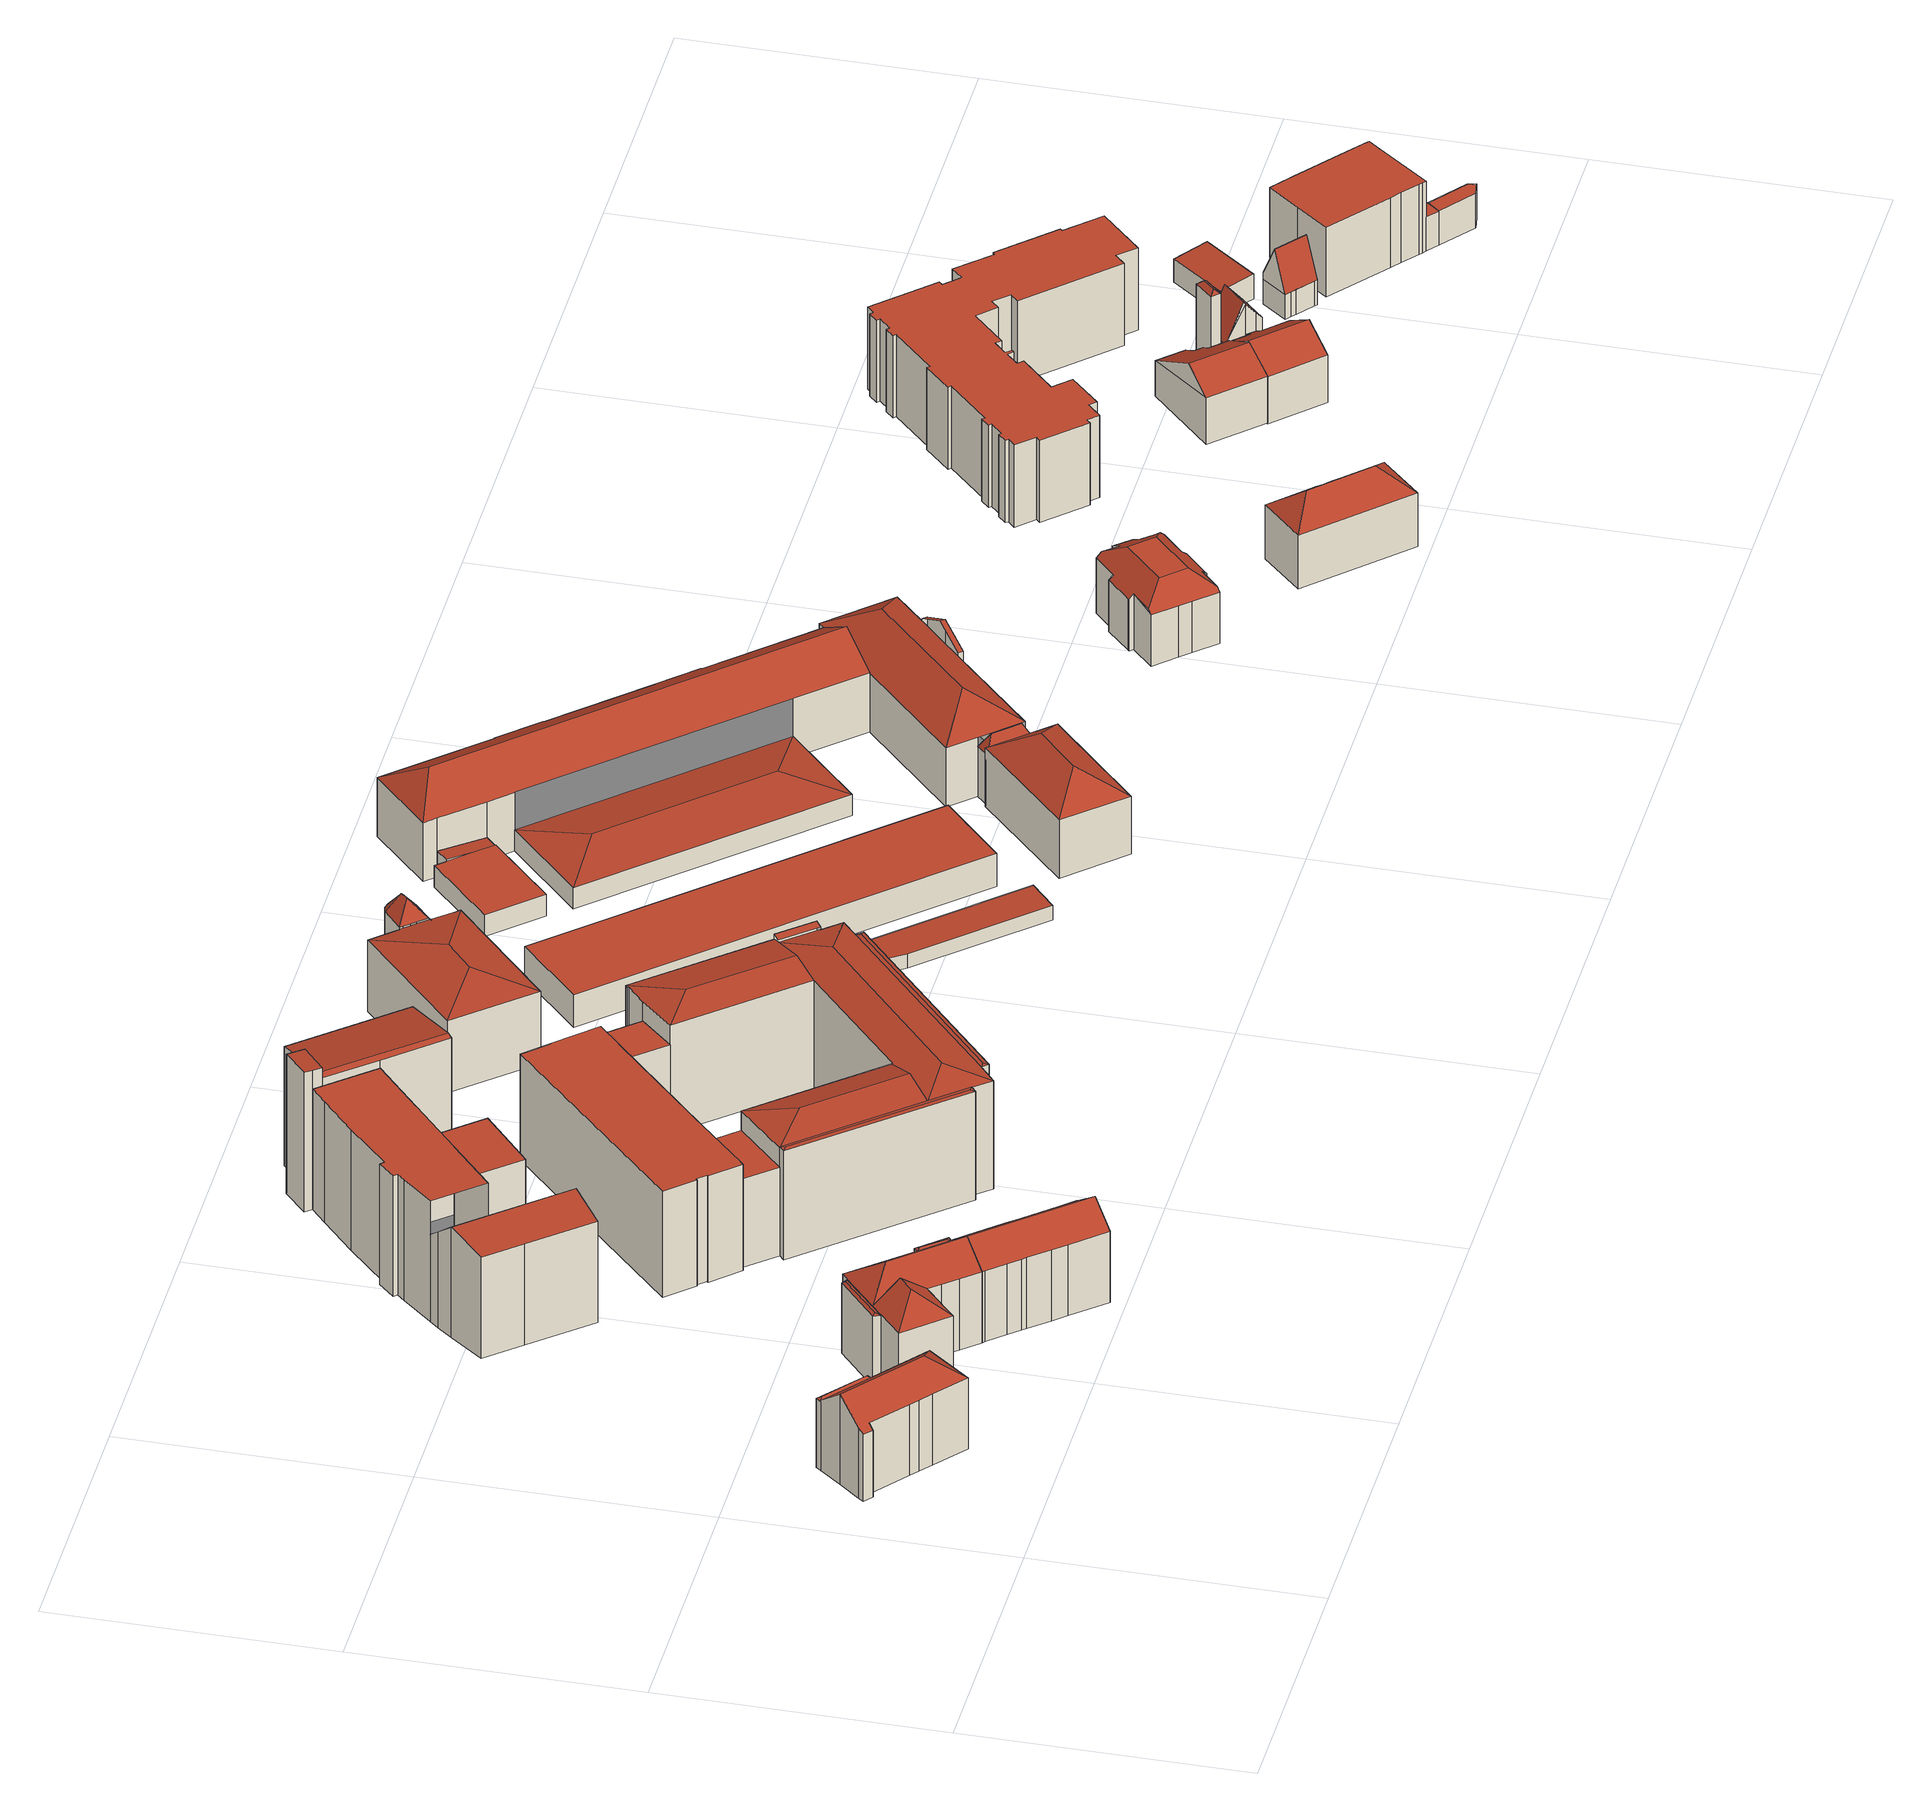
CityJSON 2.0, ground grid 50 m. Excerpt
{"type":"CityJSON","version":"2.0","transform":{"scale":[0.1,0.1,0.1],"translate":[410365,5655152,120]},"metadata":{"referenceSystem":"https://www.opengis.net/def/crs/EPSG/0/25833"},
"CityObjects":{
"building1":{"type":"Building","attributes":{"Gemeindeschluessel":14612000,"Geometrietyp2DReferenz":"3000","function":"31001_9998","roofType":"9999"},"children":["building1-1","building1-2"]},
"building1-1":{"type":"BuildingPart","attributes":{"Dachtyp_tdc":"tdcFreeFormRoof","Dachneigung":34.1,"QualitaetDacherkennung":19,"Geometrietyp2DReferenz":"3000","measuredHeight":13.85,"roofType":"5000"},"parents":["building1"],"geometry":[{"type":"MultiSurface","lod":"2","boundaries":[[[0,1,2,3]],[[4,5,6,7]],[[5,0,3,6]],[[8,5,4]],[[9,8,4,1]],[[9,1,0]],[[8,9,0,5]],[[3,2,7,6]]],"semantics":{"surfaces":[{"type":"WallSurface"},{"type":"RoofSurface"},{"type":"GroundSurface"}],"values":[0,0,0,1,1,1,1,2]}}]},
"building1-2":{"type":"BuildingPart","attributes":{"Dachtyp_tdc":"tdcHipAndGableRoof","Dachneigung":37.42,"QualitaetDacherkennung":75,"Geometrietyp2DReferenz":"3000","measuredHeight":17.59,"roofType":"5000"},"parents":["building1"],"geometry":[{"type":"MultiSurface","lod":"2","boundaries":[[[10,11,12,13]],[[11,14,15,12]],[[14,16,17,15]],[[16,18,19,17]],[[18,20,21,19]],[[20,22,7,21]],[[22,4,7]],[[23,24,25,2,1]],[[24,26,27,25]],[[26,28,29,27]],[[28,30,31,29]],[[30,32,33,31]],[[32,10,13,33]],[[26,24,23,22,20,34]],[[20,18,16,14,11,10,32,30,28,34]],[[13,12,15,17,19,21,7,2,25,27,29,31,33]],[[28,26,34]]],"semantics":{"surfaces":[{"type":"WallSurface"},{"type":"RoofSurface"},{"type":"GroundSurface"}],"values":[0,0,0,0,0,0,0,0,0,0,0,0,0,1,1,2,1]}}]},
"building2":{"type":"Building","attributes":{"Gemeindeschluessel":14612000,"Geometrietyp2DReferenz":"3000","function":"31001_9998","roofType":"9999"},"children":["building2-1","building2-2","building2-3","building2-4"]},
"building2-1":{"type":"BuildingPart","attributes":{"Dachtyp_tdc":"tdcFreeFormRoof","Dachneigung":27.23,"QualitaetDacherkennung":20,"Geometrietyp2DReferenz":"3000","measuredHeight":13.89,"roofType":"5000"},"parents":["building2"],"geometry":[{"type":"MultiSurface","lod":"2","boundaries":[[[35,36,37,38]],[[36,39,40,37]],[[39,41,42,40]],[[43,41,39]],[[44,43,39,36]],[[44,36,35]],[[43,44,35,45,41]],[[38,37,40,42,46]]],"semantics":{"surfaces":[{"type":"WallSurface"},{"type":"RoofSurface"},{"type":"GroundSurface"}],"values":[0,0,0,1,1,1,1,2]}}]},
"building2-2":{"type":"BuildingPart","attributes":{"Dachtyp_tdc":"tdcHipAndGableRoof","Dachneigung":37.26,"QualitaetDacherkennung":74,"Geometrietyp2DReferenz":"3000","measuredHeight":17.62,"roofType":"5000"},"parents":["building2"],"geometry":[{"type":"MultiSurface","lod":"2","boundaries":[[[47,48,49,50,51]],[[48,52,53,49]],[[52,54,55,53]],[[54,56,57,55]],[[56,58,59,57]],[[58,60,61,59]],[[62,63,64,42,41]],[[63,65,66,64]],[[65,67,66]],[[63,62,68,69]],[[68,60,58,56,54,52,69]],[[52,48,47,65,63,69]],[[50,49,53,55,57,59,61,46,42,64,66,70]]],"semantics":{"surfaces":[{"type":"WallSurface"},{"type":"RoofSurface"},{"type":"GroundSurface"}],"values":[0,0,0,0,0,0,0,0,0,1,1,1,2]}}]},
"building2-3":{"type":"BuildingPart","attributes":{"Dachtyp_tdc":"tdcHipAndGableRoof","Dachneigung":37.29,"QualitaetDacherkennung":68,"Geometrietyp2DReferenz":"3000","measuredHeight":17.59,"roofType":"5000"},"parents":["building2"],"geometry":[{"type":"MultiSurface","lod":"2","boundaries":[[[71,72,73,74]],[[72,75,38,73]],[[75,35,38]],[[76,77,78,61,60]],[[77,79,80,78]],[[79,71,74,80]],[[72,71,81]],[[79,77,76,82,81,71]],[[75,72,81,82,68]],[[68,82,76]],[[74,73,38,46,61,78,80]]],"semantics":{"surfaces":[{"type":"WallSurface"},{"type":"RoofSurface"},{"type":"GroundSurface"}],"values":[0,0,0,0,0,0,1,1,1,0,2]}}]},
"building2-4":{"type":"BuildingPart","attributes":{"Dachtyp_tdc":"tdcFreeFormRoof","Dachneigung":32.13,"QualitaetDacherkennung":23,"Geometrietyp2DReferenz":"3000","measuredHeight":13.91,"roofType":"5000"},"parents":["building2"],"geometry":[{"type":"MultiSurface","lod":"2","boundaries":[[[67,83,84,66]],[[83,85,86,84]],[[85,87,88,86]],[[87,51,50,88]],[[51,87,89]],[[87,85,90,89]],[[85,83,90]],[[83,67,91]],[[83,91,51,89,90]],[[84,86,88,50,70,66]]],"semantics":{"surfaces":[{"type":"WallSurface"},{"type":"RoofSurface"},{"type":"GroundSurface"}],"values":[0,0,0,0,1,1,1,1,1,2]}}]},
"building3":{"type":"Building","attributes":{"Dachtyp_tdc":"tdcGableRoof","Gemeindeschluessel":14612000,"Dachneigung":37.15,"QualitaetDacherkennung":80,"Geometrietyp2DReferenz":"3000","measuredHeight":17.61,"function":"31001_9998","roofType":"3100"},"geometry":[{"type":"Solid","lod":"2","boundaries":[[[[92,93,94,88]],[[93,95,96,94]],[[95,97,98,96]],[[97,99,100,98]],[[99,101,102,100]],[[101,103,104,102]],[[103,105,106,104]],[[105,107,108,106]],[[107,109,110,108]],[[109,111,112,110]],[[111,113,114,112]],[[113,115,116,114]],[[115,117,118,116]],[[117,119,120,118]],[[119,121,122,120]],[[121,54,55,122]],[[54,52,53,55]],[[52,48,49,53]],[[48,47,50,49]],[[47,92,88,50]],[[52,54,121,119,117,115,113,111,109,107]],[[107,105,103,101,99,97,95,93,92,47,48,52]],[[88,94,96,98,100,102,104,106,108,110,112,114,116,118,120,122,55,53,49,50]]]],"semantics":{"surfaces":[{"type":"WallSurface"},{"type":"RoofSurface"},{"type":"GroundSurface"}],"values":[[0,0,0,0,0,0,0,0,0,0,0,0,0,0,0,0,0,0,0,0,1,1,2]]}}]},
"building4":{"type":"Building","attributes":{"Gemeindeschluessel":14612000,"Geometrietyp2DReferenz":"3000","function":"31001_9998","roofType":"9999"},"children":["building4-1","building4-2","building4-3"]},
"building4-1":{"type":"BuildingPart","attributes":{"Dachtyp_tdc":"tdcPolyFlatRoof","Dachneigung":0,"QualitaetDacherkennung":59,"Geometrietyp2DReferenz":"3000","measuredHeight":23.55,"roofType":"1000"},"parents":["building4"],"geometry":[{"type":"MultiSurface","lod":"2","boundaries":[[[123,124,125]],[[123,126,127,128,124]],[[129,130,131,132,133]],[[130,134,135,131]],[[134,136,137,135]],[[136,138,139,137]],[[138,140,141,139]],[[140,142,143,141]],[[142,144,145,143]],[[144,146,147,145]],[[146,148,149,147]],[[148,150,151,149]],[[150,152,151]],[[148,146,144,142,140,138,136,134,130,129,126,123,150]],[[124,128,132,131,135,137,139,141,143,145,147,149,151]]],"semantics":{"surfaces":[{"type":"WallSurface"},{"type":"RoofSurface"},{"type":"GroundSurface"}],"values":[0,0,0,0,0,0,0,0,0,0,0,0,0,1,2]}}]},
"building4-2":{"type":"BuildingPart","attributes":{"Dachtyp_tdc":"tdcPolyFlatRoof","Dachneigung":0,"QualitaetDacherkennung":77,"Geometrietyp2DReferenz":"3000","measuredHeight":16.79,"roofType":"1000"},"parents":["building4"],"geometry":[{"type":"MultiSurface","lod":"2","boundaries":[[[152,153,154,151]],[[153,155,156,154]],[[155,125,124,156]],[[125,155,153,152]],[[151,154,156,124]]],"semantics":{"surfaces":[{"type":"WallSurface"},{"type":"RoofSurface"},{"type":"GroundSurface"}],"values":[0,0,0,1,2]}}]},
"building4-3":{"type":"BuildingPart","attributes":{"Dachtyp_tdc":"tdcGableRoof","Dachneigung":13.37,"QualitaetDacherkennung":6,"Geometrietyp2DReferenz":"3000","measuredHeight":21.54,"roofType":"3100"},"parents":["building4"],"geometry":[{"type":"MultiSurface","lod":"2","boundaries":[[[127,157,158,128]],[[157,159,160,158]],[[159,161,162,160]],[[161,163,164,162]],[[163,165,166,164]],[[165,167,168,166]],[[167,169,170,168]],[[169,133,132,170]],[[167,165,163,161,159]],[[159,157,127,133,169,167]],[[128,158,160,162,164,166,168,170,132]]],"semantics":{"surfaces":[{"type":"WallSurface"},{"type":"RoofSurface"},{"type":"GroundSurface"}],"values":[0,0,0,0,0,0,0,0,1,1,2]}}]},
"building5":{"type":"Building","attributes":{"name":"Ergänzungsschule International Administration Manager ESA Dresden","Gemeindeschluessel":14612000,"Geometrietyp2DReferenz":"3000","function":"31001_3021","roofType":"9999"},"children":["building5-1","building5-2","building5-3","building5-4"]},
"building5-1":{"type":"BuildingPart","attributes":{"Dachtyp_tdc":"tdcPolyFlatRoof","Dachneigung":0,"QualitaetDacherkennung":54,"Geometrietyp2DReferenz":"3000","measuredHeight":17.31,"roofType":"1000"},"parents":["building5"],"geometry":[{"type":"MultiSurface","lod":"2","boundaries":[[[171,172,173,174]],[[175,176,177,178]],[[172,171,178,177]],[[174,173,176,175]],[[173,172,177,176]]],"semantics":{"surfaces":[{"type":"RoofSurface"},{"type":"GroundSurface"},{"type":"WallSurface"}],"values":[0,1,2,2,2]}}]},
"building5-2":{"type":"BuildingPart","attributes":{"Dachtyp_tdc":"tdcPolyFlatRoof","Dachneigung":0,"QualitaetDacherkennung":56,"Geometrietyp2DReferenz":"3000","measuredHeight":17.38,"roofType":"1000"},"parents":["building5"],"geometry":[{"type":"MultiSurface","lod":"2","boundaries":[[[179,180,181,182,183]],[[180,184,185,181]],[[184,186,187,185]],[[186,184,180,179,188]],[[182,181,185,187,189]]],"semantics":{"surfaces":[{"type":"WallSurface"},{"type":"RoofSurface"},{"type":"GroundSurface"}],"values":[0,0,0,1,2]}}]},
"building5-3":{"type":"BuildingPart","attributes":{"Dachtyp_tdc":"tdcPolyFlatRoof","Dachneigung":0,"QualitaetDacherkennung":62,"Geometrietyp2DReferenz":"3000","measuredHeight":20.72,"roofType":"1000"},"parents":["building5"],"geometry":[{"type":"MultiSurface","lod":"2","boundaries":[[[190,191,174,175,187,186]],[[192,193,194,178,171]],[[193,195,196,194]],[[195,197,198,196]],[[197,199,200,198]],[[199,201,202,200]],[[201,203,204,202]],[[203,205,206,204]],[[205,207,208,209,206]],[[205,203,201,199,197,195,193,192,191,190,210,207]],[[209,189,187,175,178,194,196,198,200,202,204,206]]],"semantics":{"surfaces":[{"type":"WallSurface"},{"type":"RoofSurface"},{"type":"GroundSurface"}],"values":[0,0,0,0,0,0,0,0,0,1,2]}}]},
"building5-4":{"type":"BuildingPart","attributes":{"Dachtyp_tdc":"tdcPolyFlatRoof","Dachneigung":0,"QualitaetDacherkennung":48,"Geometrietyp2DReferenz":"3000","measuredHeight":17.31,"roofType":"1000"},"parents":["building5"],"geometry":[{"type":"MultiSurface","lod":"2","boundaries":[[[208,211,212,209]],[[211,183,182,212]],[[213,183,211,208]],[[209,212,182,189]]],"semantics":{"surfaces":[{"type":"WallSurface"},{"type":"RoofSurface"},{"type":"GroundSurface"}],"values":[0,0,1,2]}}]},
"building6":{"type":"Building","attributes":{"Gemeindeschluessel":14612000,"Geometrietyp2DReferenz":"3000","function":"31001_9998","roofType":"9999"},"children":["building6-1","building6-2"]},
"building6-1":{"type":"BuildingPart","attributes":{"Dachtyp_tdc":"tdcPolyFlatRoof","Dachneigung":2.63,"QualitaetDacherkennung":64,"Geometrietyp2DReferenz":"3000","measuredHeight":27.19,"roofType":"2100"},"parents":["building6"],"geometry":[{"type":"MultiSurface","lod":"2","boundaries":[[[214,215,216,217]],[[215,218,219,220,216]],[[221,222,147,223,224]],[[222,225,226,147]],[[225,214,217,226]],[[225,222,221,218,215,214]],[[217,216,220,227,223,147,226]]],"semantics":{"surfaces":[{"type":"WallSurface"},{"type":"RoofSurface"},{"type":"GroundSurface"}],"values":[0,0,0,0,0,1,2]}}]},
"building6-2":{"type":"BuildingPart","attributes":{"Dachtyp_tdc":"tdcGableRoof","Dachneigung":10.74,"QualitaetDacherkennung":16,"Geometrietyp2DReferenz":"3000","measuredHeight":25.43,"roofType":"3100"},"parents":["building6"],"geometry":[{"type":"MultiSurface","lod":"2","boundaries":[[[219,228,229,220]],[[228,230,231,229]],[[230,232,233,231]],[[232,234,235,233]],[[234,236,149,235]],[[236,224,223,149]],[[232,230,228,219,237]],[[237,224,236,234,232]],[[223,227,220,229,231,233,235,149]]],"semantics":{"surfaces":[{"type":"WallSurface"},{"type":"RoofSurface"},{"type":"GroundSurface"}],"values":[0,0,0,0,0,0,1,1,2]}}]},
"building7":{"type":"Building","attributes":{"name":"Bundespolizeiinspektion Dresden","Gemeindeschluessel":14612000,"Geometrietyp2DReferenz":"3000","function":"31001_3071","roofType":"9999"},"children":["building7-1","building7-2","building7-3","building7-4","building7-5","building7-6"]},
"building7-1":{"type":"BuildingPart","attributes":{"Dachtyp_tdc":"tdcHipRoof","Dachneigung":13.78,"QualitaetDacherkennung":67,"Geometrietyp2DReferenz":"3000","measuredHeight":22.61,"roofType":"3200"},"parents":["building7"],"geometry":[{"type":"MultiSurface","lod":"2","boundaries":[[[238,239,240,241]],[[239,242,243,240]],[[244,245,246,247,248]],[[249,250,251,252]],[[250,253,254,251]],[[250,249,255,256]],[[257,242,239,258]],[[255,259,260,245,244,261,262,257,258,256]],[[239,238,253,250,256,258]],[[241,240,243,263,247,246,264,265,252,251,254]]],"semantics":{"surfaces":[{"type":"WallSurface"},{"type":"RoofSurface"},{"type":"GroundSurface"}],"values":[0,0,0,0,0,1,1,1,1,2]}}]},
"building7-2":{"type":"BuildingPart","attributes":{"Dachtyp_tdc":"tdcPolyFlatRoof","Dachneigung":17.01,"QualitaetDacherkennung":36,"Geometrietyp2DReferenz":"3000","measuredHeight":21.99,"roofType":"2100"},"parents":["building7"],"geometry":[{"type":"MultiSurface","lod":"2","boundaries":[[[266,267,249,252,268]],[[269,266,268,270,271]],[[269,272,267,266]],[[268,252,265,270]]],"semantics":{"surfaces":[{"type":"WallSurface"},{"type":"RoofSurface"},{"type":"GroundSurface"}],"values":[0,0,1,2]}}]},
"building7-3":{"type":"BuildingPart","attributes":{"Dachtyp_tdc":"tdcFreeFormRoof","Dachneigung":13.04,"QualitaetDacherkennung":32,"Geometrietyp2DReferenz":"3000","measuredHeight":21.34,"roofType":"5000"},"parents":["building7"],"geometry":[{"type":"MultiSurface","lod":"2","boundaries":[[[273,274,275,243]],[[274,276,277,275]],[[276,278,279,280,277]],[[273,243,242]],[[281,278,276]],[[282,281,276,274]],[[282,274,273]],[[281,282,273,283,278]],[[275,277,280,263,243]]],"semantics":{"surfaces":[{"type":"WallSurface"},{"type":"RoofSurface"},{"type":"GroundSurface"}],"values":[0,0,0,0,1,1,1,1,2]}}]},
"building7-4":{"type":"BuildingPart","attributes":{"Dachtyp_tdc":"tdcHipAndGableRoof","Dachneigung":15.61,"QualitaetDacherkennung":81,"Geometrietyp2DReferenz":"3000","measuredHeight":22.74,"roofType":"5000"},"parents":["building7"],"geometry":[{"type":"MultiSurface","lod":"2","boundaries":[[[279,284,285,280]],[[284,248,247,285]],[[284,279,286]],[[279,287,262,288,286]],[[248,284,286,288,261]],[[263,280,285,247]]],"semantics":{"surfaces":[{"type":"WallSurface"},{"type":"RoofSurface"},{"type":"GroundSurface"}],"values":[0,0,1,1,1,2]}}]},
"building7-5":{"type":"BuildingPart","attributes":{"Dachtyp_tdc":"tdcFreeFormRoof","Dachneigung":12.9,"QualitaetDacherkennung":22,"Geometrietyp2DReferenz":"3000","measuredHeight":21.32,"roofType":"5000"},"parents":["building7"],"geometry":[{"type":"MultiSurface","lod":"2","boundaries":[[[289,290,291,292]],[[290,293,238,241,291]],[[294,289,292,254,253]],[[295,296,294,293]],[[295,293,290]],[[296,295,290,289]],[[296,289,294]],[[292,291,241,254]]],"semantics":{"surfaces":[{"type":"WallSurface"},{"type":"RoofSurface"},{"type":"GroundSurface"}],"values":[0,0,0,1,1,1,1,2]}}]},
"building7-6":{"type":"BuildingPart","attributes":{"Dachtyp_tdc":"tdcHipAndGableRoof","Dachneigung":11.7,"QualitaetDacherkennung":66,"Geometrietyp2DReferenz":"3000","measuredHeight":22.52,"roofType":"5000"},"parents":["building7"],"geometry":[{"type":"MultiSurface","lod":"2","boundaries":[[[245,297,298,246]],[[297,299,300,298]],[[299,301,302,300]],[[301,303,304,302]],[[303,305,306,304]],[[305,271,270,306]],[[305,303,301,299,297,307]],[[297,245,260,308,307]],[[308,309,271,305,307]],[[246,298,300,302,304,306,270,265,264]]],"semantics":{"surfaces":[{"type":"WallSurface"},{"type":"RoofSurface"},{"type":"GroundSurface"}],"values":[0,0,0,0,0,0,1,1,1,2]}}]},
"building8":{"type":"Building","attributes":{"Gemeindeschluessel":14612000,"Geometrietyp2DReferenz":"3000","function":"31001_9998","roofType":"9999"},"children":["building8-1","building8-2"]},
"building8-1":{"type":"BuildingPart","attributes":{"Dachtyp_tdc":"tdcFreeFormRoof","Dachneigung":49.9,"QualitaetDacherkennung":16,"Geometrietyp2DReferenz":"3000","measuredHeight":17.62,"roofType":"5000"},"parents":["building8"],"geometry":[{"type":"MultiSurface","lod":"2","boundaries":[[[310,311,312,313,314]],[[311,315,316,312]],[[315,317,318,316]],[[317,319,320,318]],[[319,321,322,320]],[[321,323,324,322]],[[323,325,326,324]],[[325,327,328,326]],[[323,321,329,330]],[[321,319,329]],[[319,317,331,332,330,329]],[[317,315,331]],[[315,311,332,331]],[[311,310,333,334,330,332]],[[310,327,333]],[[327,335,336,327,325,334,333]],[[325,323,330,334]],[[337,328,313,312,316,318,320,322,324,326,328]]],"semantics":{"surfaces":[{"type":"WallSurface"},{"type":"RoofSurface"},{"type":"GroundSurface"}],"values":[0,0,0,0,0,0,0,0,1,1,1,1,1,1,1,1,1,2]}}]},
"building8-2":{"type":"BuildingPart","attributes":{"Dachtyp_tdc":"tdcHipRoof","Dachneigung":10.57,"QualitaetDacherkennung":30,"Geometrietyp2DReferenz":"3000","measuredHeight":15.81,"roofType":"3200"},"parents":["building8"],"geometry":[{"type":"MultiSurface","lod":"2","boundaries":[[[338,339,340,341]],[[339,314,313,340]],[[342,337,336]],[[342,343,344,337]],[[343,345,346,344]],[[345,338,341,346]],[[338,345,347]],[[343,342,335,348,314,339,349]],[[345,343,349,347]],[[339,338,347,349]],[[341,340,313,328,337,344,346]]],"semantics":{"surfaces":[{"type":"WallSurface"},{"type":"RoofSurface"},{"type":"GroundSurface"}],"values":[0,0,0,0,0,0,1,1,1,1,2]}}]},
"building9":{"type":"Building","attributes":{"Dachtyp_tdc":"tdcPolyFlatRoof","Gemeindeschluessel":14612000,"Dachneigung":3.14,"QualitaetDacherkennung":83,"Geometrietyp2DReferenz":"3000","measuredHeight":3.08,"function":"31001_9998","roofType":"2100"},"geometry":[{"type":"Solid","lod":"2","boundaries":[[[[350,351,352,353]],[[351,354,355,352]],[[354,356,357,355]],[[356,358,359,357]],[[358,350,353,359]],[[358,356,354,351,350]],[[353,352,355,357,359]]]],"semantics":{"surfaces":[{"type":"WallSurface"},{"type":"RoofSurface"},{"type":"GroundSurface"}],"values":[[0,0,0,0,0,1,2]]}}]},
"building10":{"type":"Building","attributes":{"Dachtyp_tdc":"tdcPolyFlatRoof","Gemeindeschluessel":14612000,"Dachneigung":0,"QualitaetDacherkennung":38,"Geometrietyp2DReferenz":"3000","measuredHeight":6.42,"function":"31001_9998","roofType":"1000"},"geometry":[{"type":"Solid","lod":"2","boundaries":[[[[360,361,362,363]],[[361,364,365,362]],[[364,366,367,365]],[[366,368,369,367]],[[368,370,371,369]],[[370,360,363,371]],[[370,368,366,364,361,360]],[[363,362,365,367,369,371]]]],"semantics":{"surfaces":[{"type":"WallSurface"},{"type":"RoofSurface"},{"type":"GroundSurface"}],"values":[[0,0,0,0,0,0,1,2]]}}]},
"building11":{"type":"Building","attributes":{"name":"Leibniz-Institut für Polymerforschung","Gemeindeschluessel":14612000,"Geometrietyp2DReferenz":"3000","function":"31001_9998","roofType":"9999"},"children":["building11-1","building11-2"]},
"building11-1":{"type":"BuildingPart","attributes":{"Dachtyp_tdc":"tdcPolyFlatRoof","Dachneigung":0,"QualitaetDacherkennung":62,"Geometrietyp2DReferenz":"3000","measuredHeight":4.21,"roofType":"1000"},"parents":["building11"],"geometry":[{"type":"MultiSurface","lod":"2","boundaries":[[[372,373,374,375,376]],[[373,377,378,374]],[[377,379,380,378]],[[379,381,382,380]],[[381,379,377,373,372,383]],[[375,374,378,380,382]]],"semantics":{"surfaces":[{"type":"WallSurface"},{"type":"RoofSurface"},{"type":"GroundSurface"}],"values":[0,0,0,0,1,2]}}]},
"building11-2":{"type":"BuildingPart","attributes":{"Dachtyp_tdc":"tdcPolyFlatRoof","Dachneigung":3.54,"QualitaetDacherkennung":52,"Geometrietyp2DReferenz":"3000","measuredHeight":4.56,"roofType":"2100"},"parents":["building11"],"geometry":[{"type":"MultiSurface","lod":"2","boundaries":[[[384,385,386,382,381]],[[385,387,388,386]],[[387,376,375,388]],[[387,385,384,383,376]],[[375,382,386,388]]],"semantics":{"surfaces":[{"type":"WallSurface"},{"type":"RoofSurface"},{"type":"GroundSurface"}],"values":[0,0,0,1,2]}}]},
"building12":{"type":"Building","attributes":{"Dachtyp_tdc":"tdcGableRoof","Gemeindeschluessel":14612000,"Dachneigung":45.87,"QualitaetDacherkennung":26,"Geometrietyp2DReferenz":"3000","measuredHeight":4.04,"function":"31001_9998","roofType":"3100"},"geometry":[{"type":"Solid","lod":"2","boundaries":[[[[389,390,391,392]],[[390,393,394,391]],[[393,395,396,394]],[[395,389,392,396]],[[393,390,397]],[[389,395,398]],[[390,389,398,397]],[[395,393,397,398]],[[392,391,394,396]]]],"semantics":{"surfaces":[{"type":"WallSurface"},{"type":"RoofSurface"},{"type":"GroundSurface"}],"values":[[0,0,0,0,0,0,1,1,2]]}}]},
"building13":{"type":"Building","attributes":{"name":"Leibniz-Institut für Polymerforschung","Gemeindeschluessel":14612000,"Geometrietyp2DReferenz":"3000","function":"31001_9998","roofType":"9999"},"children":["building13-1","building13-2"]},
"building13-1":{"type":"BuildingPart","attributes":{"Dachtyp_tdc":"tdcHipRoof","Dachneigung":10.07,"QualitaetDacherkennung":34,"Geometrietyp2DReferenz":"3000","measuredHeight":5.76,"roofType":"3200"},"parents":["building13"],"geometry":[{"type":"MultiSurface","lod":"2","boundaries":[[[399,400,401,402]],[[400,403,404,401]],[[405,399,402,406]],[[403,400,407]],[[399,405,408]],[[400,399,408,407]],[[405,403,407,408]],[[402,401,404,406]]],"semantics":{"surfaces":[{"type":"WallSurface"},{"type":"RoofSurface"},{"type":"GroundSurface"}],"values":[0,0,0,1,1,1,1,2]}}]},
"building13-2":{"type":"BuildingPart","attributes":{"Dachtyp_tdc":"tdcHipAndGableRoof","Dachneigung":32.12,"QualitaetDacherkennung":85,"Geometrietyp2DReferenz":"3000","measuredHeight":16.09,"roofType":"5000"},"parents":["building13"],"geometry":[{"type":"MultiSurface","lod":"2","boundaries":[[[409,410,411,412,413,414,415,416,417]],[[416,418,419,420,421,422,423,424,425,426,427,417]],[[428,429,430,431,432,433,434,435,436,406,404,437,438,439,440,441,442]],[[427,409,417]],[[424,423,429,428]],[[423,422,430,429]],[[422,421,431,430]],[[421,420,432,431]],[[420,419,433,432]],[[419,418,434,433]],[[418,416,435,434]],[[416,415,436,435]],[[415,414,406,436]],[[414,405,406]],[[413,412,404,403]],[[412,411,437,404]],[[411,410,438,437]],[[410,409,439,438]],[[409,427,440,439]],[[427,426,441,440]],[[426,425,442,441]],[[425,424,428,442]]],"semantics":{"surfaces":[{"type":"RoofSurface"},{"type":"GroundSurface"},{"type":"WallSurface"}],"values":[0,0,1,0,2,2,2,2,2,2,2,2,2,2,2,2,2,2,2,2,2,2]}}]},
"building14":{"type":"Building","attributes":{"name":"Technische Universität Dresden","Gemeindeschluessel":14612000,"Geometrietyp2DReferenz":"3000","function":"31001_3023","roofType":"9999"},"children":["building14-1","building14-2","building14-3","building14-4"]},
"building14-1":{"type":"BuildingPart","attributes":{"Dachtyp_tdc":"tdcFreeFormRoof","Dachneigung":61.28,"QualitaetDacherkennung":11,"Geometrietyp2DReferenz":"3000","measuredHeight":12.53,"roofType":"5000"},"parents":["building14"],"geometry":[{"type":"MultiSurface","lod":"2","boundaries":[[[443,444,445,446]],[[444,447,448,445]],[[449,450,451,452]],[[449,453,454,452]],[[455,443,446,456]],[[453,449,450,449,457]],[[449,447,458,457]],[[447,444,443,455,458]],[[455,453,457,458]],[[446,445,448,452,451,452,454,456]]],"semantics":{"surfaces":[{"type":"WallSurface"},{"type":"RoofSurface"},{"type":"GroundSurface"}],"values":[0,0,0,0,0,1,1,1,1,2]}}]},
"building14-2":{"type":"BuildingPart","attributes":{"Dachtyp_tdc":"tdcHipRoof","Dachneigung":31.88,"QualitaetDacherkennung":72,"Geometrietyp2DReferenz":"3000","measuredHeight":16.05,"roofType":"3200"},"parents":["building14"],"geometry":[{"type":"MultiSurface","lod":"2","boundaries":[[[459,418,415,460,461,462]],[[463,464,465,466,467,456,454,468,436,434]],[[459,469,464,463]],[[469,470,465,464]],[[471,472,456,467]],[[472,455,456]],[[473,460,468,454,453]],[[460,415,436,468]],[[415,418,434,436]],[[418,459,463,434]],[[460,473,472,461]],[[469,459,462]],[[472,471,474,470,469,462,461]]],"semantics":{"surfaces":[{"type":"RoofSurface"},{"type":"GroundSurface"},{"type":"WallSurface"}],"values":[0,1,2,2,2,2,2,2,2,2,0,0,0]}}]},
"building14-3":{"type":"BuildingPart","attributes":{"Dachtyp_tdc":"tdcGableRoof","Dachneigung":27.28,"QualitaetDacherkennung":19,"Geometrietyp2DReferenz":"3000","measuredHeight":14.91,"roofType":"3100"},"parents":["building14"],"geometry":[{"type":"MultiSurface","lod":"2","boundaries":[[[475,476,477,465,470]],[[476,478,479,477]],[[478,480,481,479]],[[480,482,471,467,481]],[[478,476,475,483]],[[483,482,480,478]],[[466,465,477,479,481,467]]],"semantics":{"surfaces":[{"type":"WallSurface"},{"type":"RoofSurface"},{"type":"GroundSurface"}],"values":[0,0,0,0,1,1,2]}}]},
"building14-4":{"type":"BuildingPart","attributes":{"Dachtyp_tdc":"tdcHipRoof","Dachneigung":33.77,"QualitaetDacherkennung":56,"Geometrietyp2DReferenz":"3000","measuredHeight":15.8,"roofType":"3200"},"parents":["building14"],"geometry":[{"type":"MultiSurface","lod":"2","boundaries":[[[484,485,450,451,486]],[[487,488,489,445]],[[488,490,491,489]],[[490,484,486,491]],[[484,490,492]],[[488,487,485,493]],[[490,488,493,492]],[[485,484,492,493]],[[486,451,452,448,445,489,491]]],"semantics":{"surfaces":[{"type":"WallSurface"},{"type":"RoofSurface"},{"type":"GroundSurface"}],"values":[0,0,0,0,1,1,1,1,2]}}]},
"building15":{"type":"Building","attributes":{"Dachtyp_tdc":"tdcFreeFormRoof","Gemeindeschluessel":14612000,"Dachneigung":39.98,"QualitaetDacherkennung":47,"Geometrietyp2DReferenz":"3000","measuredHeight":13.81,"function":"31001_9998","roofType":"5000"},"geometry":[{"type":"Solid","lod":"2","boundaries":[[[[494,495,496,497]],[[495,498,499,496]],[[498,500,501,499]],[[500,502,503,501]],[[504,505,506,507]],[[505,508,509,506]],[[508,510,511,509]],[[510,512,513,511]],[[512,514,515,513]],[[514,516,517,515]],[[516,518,519,517]],[[518,520,521,519]],[[520,522,523,521]],[[522,524,525,523]],[[524,526,527,525]],[[526,528,529,527]],[[528,494,497,529]],[[530,502,500,498,531,532,533,534,535,536]],[[504,534,533,537,538,510,508,505]],[[539,540,522,520,518,516,514,512,538,537]],[[532,531,495,494,528,526,524,540,539]],[[533,532,539,537]],[[512,510,538]],[[524,522,540]],[[498,495,531]],[[504,535,534]],[[497,496,499,501,503,541,542,543,507,506,509,511,513,515,517,519,521,523,525,527,529]],[[502,530,541,503]],[[530,536,542,541]],[[536,535,543,542]],[[535,504,507,543]]]],"semantics":{"surfaces":[{"type":"WallSurface"},{"type":"RoofSurface"},{"type":"GroundSurface"}],"values":[[0,0,0,0,0,0,0,0,0,0,0,0,0,0,0,0,0,1,1,1,1,1,0,0,0,0,2,0,0,0,0]]}}]},
"building16":{"type":"Building","attributes":{"Dachtyp_tdc":"tdcHipRoof","Gemeindeschluessel":14612000,"Dachneigung":38.9,"QualitaetDacherkennung":80,"Geometrietyp2DReferenz":"3000","measuredHeight":14.58,"function":"31001_9998","roofType":"3200"},"geometry":[{"type":"Solid","lod":"2","boundaries":[[[[544,545,546,547]],[[545,548,549,546]],[[548,550,551,549]],[[550,552,553,551]],[[552,554,555,553]],[[554,556,557,555]],[[556,558,559,557]],[[558,560,561,559]],[[560,544,547,561]],[[556,554,562]],[[552,550,563]],[[554,552,563,562]],[[550,548,545,544,560,558,556,562,563]],[[547,546,549,551,553,555,557,559,561]]]],"semantics":{"surfaces":[{"type":"WallSurface"},{"type":"RoofSurface"},{"type":"GroundSurface"}],"values":[[0,0,0,0,0,0,0,0,0,1,1,1,1,2]]}}]},
"building17":{"type":"Building","attributes":{"Dachtyp_tdc":"tdcFreeFormRoof","Gemeindeschluessel":14612000,"Dachneigung":28.47,"QualitaetDacherkennung":46,"Geometrietyp2DReferenz":"3000","measuredHeight":12.48,"function":"31001_9998","roofType":"5000"},"geometry":[{"type":"Solid","lod":"2","boundaries":[[[[564,565,566,567]],[[565,568,569,566]],[[568,570,571,569]],[[570,572,573,571]],[[572,574,575,573]],[[574,576,577,575]],[[576,578,579,577]],[[578,564,567,579]],[[565,580,581,568]],[[574,572,570,581,580,564,578,576]],[[570,568,581]],[[565,564,580]],[[567,566,569,571,573,575,577,579]]]],"semantics":{"surfaces":[{"type":"WallSurface"},{"type":"RoofSurface"},{"type":"GroundSurface"}],"values":[[0,0,0,0,0,0,0,0,1,1,0,0,2]]}}]},
"building18":{"type":"Building","attributes":{"Dachtyp_tdc":"tdcGableRoof","Gemeindeschluessel":14612000,"Dachneigung":32.27,"QualitaetDacherkennung":61,"Geometrietyp2DReferenz":"3000","measuredHeight":12.87,"function":"31001_9998","roofType":"3100"},"geometry":[{"type":"Solid","lod":"2","boundaries":[[[[582,583,584,585]],[[583,586,587,584]],[[586,588,589,587]],[[588,590,591,589]],[[590,592,593,591]],[[592,594,595,593]],[[594,596,597,595]],[[596,598,599,597]],[[598,600,601,599]],[[600,582,585,601]],[[596,594,592,590,588,586,583,582]],[[582,600,598,596]],[[585,584,587,589,591,593,595,597,599,601]]]],"semantics":{"surfaces":[{"type":"WallSurface"},{"type":"RoofSurface"},{"type":"GroundSurface"}],"values":[[0,0,0,0,0,0,0,0,0,0,1,1,2]]}}]},
"building19":{"type":"Building","attributes":{"Dachtyp_tdc":"tdcPolyFlatRoof","Gemeindeschluessel":14612000,"Dachneigung":0,"QualitaetDacherkennung":43,"Geometrietyp2DReferenz":"3000","measuredHeight":16,"function":"31001_9998","roofType":"1000"},"geometry":[{"type":"Solid","lod":"2","boundaries":[[[[602,603,604,605,606,607,608,609,610,611,612,613,614,615,616,617,618,619,620,621,622,623,624,625,626,627,628,629,630,631,632,633,634,635,636,637,638,639,640,641,642,643,644,645,646,647,648,649,650,651,652,653,654,655,656,657]],[[658,659,660,661,662,663,664,665,666,667,668,669,670,671,672,673,674,675,676,677,678,679,680,681,682,683,684,685,686,687,688,689,690,691,692,693,694,695,696,697,698,699,700,701,702,703,704,705,706,707,708,709,710,711,712,713]],[[657,656,659,658]],[[656,655,660,659]],[[655,654,661,660]],[[654,653,662,661]],[[653,652,663,662]],[[652,651,664,663]],[[651,650,665,664]],[[650,649,666,665]],[[649,648,667,666]],[[648,647,668,667]],[[647,646,669,668]],[[646,645,670,669]],[[645,644,671,670]],[[644,643,672,671]],[[643,642,673,672]],[[642,641,674,673]],[[641,640,675,674]],[[640,639,676,675]],[[639,638,677,676]],[[638,637,678,677]],[[637,636,679,678]],[[636,635,680,679]],[[635,634,681,680]],[[634,633,682,681]],[[633,632,683,682]],[[632,631,684,683]],[[631,630,685,684]],[[630,629,686,685]],[[629,628,687,686]],[[628,627,688,687]],[[627,626,689,688]],[[626,625,690,689]],[[625,624,691,690]],[[624,623,692,691]],[[623,622,693,692]],[[622,621,694,693]],[[621,620,695,694]],[[620,619,696,695]],[[619,618,697,696]],[[618,617,698,697]],[[617,616,699,698]],[[616,615,700,699]],[[615,614,701,700]],[[614,613,702,701]],[[613,612,703,702]],[[612,611,704,703]],[[611,610,705,704]],[[610,609,706,705]],[[609,608,707,706]],[[608,607,708,707]],[[607,606,709,708]],[[606,605,710,709]],[[605,604,711,710]],[[604,603,712,711]],[[603,602,713,712]],[[602,657,658,713]]]],"semantics":{"surfaces":[{"type":"RoofSurface"},{"type":"GroundSurface"},{"type":"WallSurface"}],"values":[[0,1,2,2,2,2,2,2,2,2,2,2,2,2,2,2,2,2,2,2,2,2,2,2,2,2,2,2,2,2,2,2,2,2,2,2,2,2,2,2,2,2,2,2,2,2,2,2,2,2,2,2,2,2,2,2,2,2]]}}]},
"building20":{"type":"Building","attributes":{"Dachtyp_tdc":"tdcFreeFormRoof","Gemeindeschluessel":14612000,"Dachneigung":43.35,"QualitaetDacherkennung":6,"Geometrietyp2DReferenz":"3000","measuredHeight":16.96,"function":"31001_9998","roofType":"5000"},"geometry":[{"type":"Solid","lod":"2","boundaries":[[[[714,715,716,717]],[[715,718,719,716]],[[718,720,721,719]],[[720,714,717,721]],[[722,723,720,718]],[[722,718,715]],[[723,722,715,714]],[[723,714,720]],[[717,716,719,721]]]],"semantics":{"surfaces":[{"type":"WallSurface"},{"type":"RoofSurface"},{"type":"GroundSurface"}],"values":[[0,0,0,0,1,1,1,1,2]]}}]},
"building21":{"type":"Building","attributes":{"Dachtyp_tdc":"tdcFreeFormRoof","Gemeindeschluessel":14612000,"Dachneigung":63.52,"QualitaetDacherkennung":2,"Geometrietyp2DReferenz":"3000","measuredHeight":14.51,"function":"31001_9998","roofType":"5000"},"geometry":[{"type":"Solid","lod":"2","boundaries":[[[[724,725,726,727]],[[725,728,729,726]],[[728,730,731,729]],[[730,732,733,731]],[[732,734,735,733]],[[734,736,737,735]],[[736,724,727,737]],[[732,730,738,739,736,734]],[[739,738,728,725,724]],[[724,736,739]],[[730,728,738]],[[727,726,729,731,733,735,737]]]],"semantics":{"surfaces":[{"type":"WallSurface"},{"type":"RoofSurface"},{"type":"GroundSurface"}],"values":[[0,0,0,0,0,0,0,1,1,0,0,2]]}}]},
"building22":{"type":"Building","attributes":{"Dachtyp_tdc":"tdcFreeFormRoof","Gemeindeschluessel":14612000,"Dachneigung":69.65,"QualitaetDacherkennung":3,"Geometrietyp2DReferenz":"3000","measuredHeight":12.12,"function":"31001_9998","roofType":"5000"},"geometry":[{"type":"Solid","lod":"2","boundaries":[[[[740,741,742,743]],[[741,744,745,742]],[[744,746,747,745]],[[746,748,749,747]],[[748,750,751,749]],[[750,752,753,751]],[[752,754,755,753]],[[754,740,743,755]],[[756,757,758,759]],[[760,758,757,746,744,761,740,754]],[[740,761,741]],[[741,761,744]],[[746,757,756,748]],[[752,760,754]],[[750,759,758,760,752]],[[748,756,759,750]],[[743,742,745,747,749,751,753,755]]]],"semantics":{"surfaces":[{"type":"WallSurface"},{"type":"RoofSurface"},{"type":"GroundSurface"}],"values":[[0,0,0,0,0,0,0,0,1,1,0,0,0,0,0,0,2]]}}]},
"building23":{"type":"Building","attributes":{"Dachtyp_tdc":"tdcPolyFlatRoof","Gemeindeschluessel":14612000,"Dachneigung":2.85,"QualitaetDacherkennung":72,"Geometrietyp2DReferenz":"3000","measuredHeight":4.82,"function":"31001_9998","roofType":"2100"},"geometry":[{"type":"Solid","lod":"2","boundaries":[[[[762,763,764,765]],[[763,766,767,764]],[[766,768,769,767]],[[768,762,765,769]],[[768,766,763,762]],[[765,764,767,769]]]],"semantics":{"surfaces":[{"type":"WallSurface"},{"type":"RoofSurface"},{"type":"GroundSurface"}],"values":[[0,0,0,0,1,2]]}}]},
"building24":{"type":"Building","attributes":{"Gemeindeschluessel":14612000,"Geometrietyp2DReferenz":"3000","function":"31001_9998","roofType":"9999"},"children":["building24-1","building24-2","building24-3"]},
"building24-1":{"type":"BuildingPart","attributes":{"Dachtyp_tdc":"tdcPolyFlatRoof","Dachneigung":0,"QualitaetDacherkennung":64,"Geometrietyp2DReferenz":"3000","measuredHeight":6.7,"roofType":"1000"},"parents":["building24"],"geometry":[{"type":"MultiSurface","lod":"2","boundaries":[[[770,771,772,773,774]],[[771,775,776,772]],[[775,777,778,776]],[[777,779,780,781,778]],[[777,775,771,770,779]],[[781,773,772,776,778]]],"semantics":{"surfaces":[{"type":"WallSurface"},{"type":"RoofSurface"},{"type":"GroundSurface"}],"values":[0,0,0,0,1,2]}}]},
"building24-2":{"type":"BuildingPart","attributes":{"Dachtyp_tdc":"tdcPolyFlatRoof","Dachneigung":2.7,"QualitaetDacherkennung":60,"Geometrietyp2DReferenz":"3000","measuredHeight":6.73,"roofType":"2100"},"parents":["building24"],"geometry":[{"type":"MultiSurface","lod":"2","boundaries":[[[780,782,783,781]],[[784,785,786,787]],[[785,788,789,786]],[[788,774,773,789]],[[774,788,785,784,782,780]],[[781,783,787,786,789,773]]],"semantics":{"surfaces":[{"type":"WallSurface"},{"type":"RoofSurface"},{"type":"GroundSurface"}],"values":[0,0,0,0,1,2]}}]},
"building24-3":{"type":"BuildingPart","attributes":{"Dachtyp_tdc":"tdcPolyFlatRoof","Dachneigung":0,"QualitaetDacherkennung":45,"Geometrietyp2DReferenz":"3000","measuredHeight":13.67,"roofType":"1000"},"parents":["building24"],"geometry":[{"type":"MultiSurface","lod":"2","boundaries":[[[790,791,792,793,794,795,796,797,798,799,800,801,802,803,804,805]],[[783,806,807,808,809,810,811,812,813,814,815,816,817,818,819,787]],[[805,804,806,783,782]],[[804,803,807,806]],[[803,802,808,807]],[[802,801,809,808]],[[801,800,810,809]],[[800,799,811,810]],[[799,798,812,811]],[[798,797,813,812]],[[797,796,814,813]],[[796,795,815,814]],[[795,794,816,815]],[[794,793,817,816]],[[793,792,818,817]],[[792,791,819,818]],[[791,790,784,787,819]]],"semantics":{"surfaces":[{"type":"RoofSurface"},{"type":"GroundSurface"},{"type":"WallSurface"}],"values":[0,1,2,2,2,2,2,2,2,2,2,2,2,2,2,2,2]}}]}
},
"vertices":[
[163,294,204],[156,285,204],[156,285,70],[163,294,70],[74,350,204],[81,359,204],[81,359,70],[74,350,70],[82,351,208],[155,293,208],
[92,209,208],[28,260,208],[28,260,70],[92,209,70],[21,252,200],[21,252,70],[6,265,200],[6,265,70],[12,273,208],[12,273,70],[43,311,246],[43,311,70],[74,350,207],[156,285,207],[178,267,207],[178,267,70],[248,212,207],[248,212,70],[186,134,208],[186,134,70],[130,179,208],[130,179,70],[108,196,208],[108,196,70],[177,204,246],
[334,312,201],[328,324,201],[328,324,65],[334,312,65],[408,393,201],[408,393,65],[418,387,201],[418,387,65],[409,387,204],[336,322,204],[354,330,201],[354,330,65],
[561,247,204],[524,215,241],[524,215,65],[561,247,65],[561,247,201],[524,214,241],[524,214,65],[486,181,203],[486,181,65],[459,211,203],[459,211,65],[437,236,203],[437,236,65],[420,256,203],[420,256,65],[418,387,204],[429,396,204],[429,396,65],[501,314,204],[501,314,65],[501,314,184],[354,330,203],[425,325,241],[519,294,65],
[355,198,204],[289,272,203],[289,272,65],[355,198,65],[334,312,203],[420,256,204],[412,249,204],[412,249,65],[372,213,204],[372,213,65],[360,268,241],[387,292,241],
[520,294,201],[520,294,65],[528,302,201],[528,302,65],[570,255,201],[570,255,65],[561,255,204],[528,294,204],[519,294,201],
[570,255,195],[592,230,195],[592,230,65],[638,178,195],[638,178,65],[657,157,195],[657,157,65],[705,103,195],[705,103,65],[725,81,195],[725,81,65],[716,73,204],[716,73,65],[680,41,240],[680,41,65],[679,40,241],[679,40,65],[642,7,203],[642,7,65],[591,64,203],[591,64,65],[571,86,203],[571,86,65],[541,120,203],[541,120,65],[535,127,203],[535,127,65],[517,147,203],[517,147,65],[490,177,203],[490,177,65],
[501,1050,299],[501,1050,64],[501,1050,232],[416,975,299],[416,975,234],[416,975,64],[346,1054,299],[394,1107,299],[394,1107,64],[346,1054,64],[346,1054,234],[407,1121,299],[407,1121,64],[401,1127,299],[401,1127,64],[429,1156,299],[429,1156,64],[435,1150,299],[435,1150,64],[511,1221,299],[511,1221,64],[577,1280,299],[577,1280,64],[608,1307,299],[608,1307,64],[689,1215,299],[689,1215,64],[599,1136,299],[599,1136,64],[599,1136,232],
[685,1038,232],[685,1038,64],[587,953,232],[587,953,64],
[502,877,234],[502,877,64],[461,841,279],[461,841,64],[404,792,261],[404,792,64],[316,892,261],[316,892,64],[264,951,261],[264,951,64],[311,1011,279],[311,1011,64],[331,1037,252],[331,1037,64],
[600,603,239],[647,550,239],[734,633,239],[686,686,239],[686,686,66],[734,633,66],[647,550,66],[600,603,66],
[934,922,240],[994,855,240],[994,855,66],[934,922,66],[934,922,239],[939,797,240],[939,797,66],[876,867,240],[876,867,66],[917,906,240],[917,906,66],
[876,867,273],[686,686,273],[600,603,273],[594,598,273],[594,598,66],[550,645,273],[550,645,66],[552,647,273],[552,647,66],[538,662,273],[538,662,66],[536,660,273],[536,660,66],[492,706,273],[492,706,66],[814,1014,273],[814,1014,66],[853,973,273],[853,973,239],[853,973,66],[917,906,273],
[873,991,239],[873,991,66],[917,906,239],
[642,1358,336],[651,1348,335],[651,1348,64],[642,1358,64],[665,1333,334],[665,1333,309],[665,1333,64],[620,1294,334],[608,1307,335],[620,1294,64],[620,1294,314],[598,1319,336],[598,1319,64],[628,1301,64],
[717,1379,296],[717,1379,64],[872,1204,296],[872,1204,64],[783,1125,318],[783,1125,64],[775,1118,314],[775,1118,64],[689,1215,314],[628,1301,318],
[937,286,278],[905,259,278],[905,259,67],[937,286,67],[879,289,278],[879,289,67],[916,428,278],[1112,602,278],[1112,602,67],[916,428,67],[916,428,277],[1253,623,278],[1281,592,278],[1281,592,67],[1253,623,67],[1251,565,278],[1251,565,67],[1202,681,278],[1189,589,293],[826,348,278],[914,346,293],[1155,640,278],[1113,602,278],[912,425,278],[829,351,278],[826,348,67],[1155,640,67],[1202,681,67],
[1263,632,287],[1253,623,283],[1263,632,67],[1212,690,287],[1212,690,67],[1212,690,277],[1202,681,283],
[879,289,279],[868,280,279],[868,280,67],[637,541,279],[637,541,67],[647,550,279],[647,550,277],[647,550,67],[647,541,280],[869,289,280],[826,348,279],
[734,633,277],[734,633,67],[739,539,294],[826,348,277],[872,389,294],
[1260,554,279],[946,276,279],[946,276,67],[1260,554,67],[937,286,279],[1251,565,279],[946,286,280],[1250,555,280],
[939,797,278],[939,797,67],[994,855,277],[994,855,67],[1029,886,277],[1029,886,67],[1027,887,277],[1027,887,67],[1033,892,277],[1033,892,67],[1022,791,292],[1155,640,292],[1202,681,279],
[1212,1305,202],[1250,1337,202],[1250,1337,58],[1212,1305,58],[1212,1305,198],[1262,1340,202],[1262,1340,58],[1274,1337,202],[1274,1337,58],[1286,1326,202],[1286,1326,58],[1289,1317,202],[1289,1317,58],[1287,1304,202],[1287,1304,58],[1280,1293,202],[1280,1293,58],[1249,1265,202],[1249,1265,58],[1267,1314,228],[1262,1313,233],[1262,1315,231],[1262,1314,232],[1251,1302,234],[1260,1311,234],[1251,1262,198],[1279,1231,148],[1279,1231,58],
[981,1173,198],[1173,1348,198],[1173,1348,58],[981,1173,58],[1279,1231,198],[1288,1222,198],[1288,1222,58],[1095,1046,198],[1095,1046,58],[1111,1166,216],[1249,1265,198],[1164,1213,216],
[1406,707,89],[1713,381,89],[1713,381,58],[1406,707,58],[1669,339,86],[1669,339,58],[1486,534,86],[1486,534,58],[1380,684,87],[1380,684,58],
[1740,447,122],[1204,1017,122],[1204,1017,58],[1740,447,58],[1318,1124,122],[1318,1124,58],[1854,553,122],[1854,553,58],[1809,512,122],[1809,512,58],[1785,489,122],[1785,489,58],
[1615,1240,99],[1499,1130,99],[1499,1130,57],[1615,1240,57],[1615,1240,97],[1421,1213,99],[1421,1213,57],[1537,1323,99],[1537,1323,57],[1552,1307,99],[1552,1307,57],[1592,1265,99],
[1552,1307,103],[1572,1326,103],[1572,1326,57],[1635,1259,97],[1635,1259,57],
[1809,512,84],[1818,503,84],[1818,503,59],[1809,512,59],[1793,480,81],[1793,480,59],[1785,489,81],[1785,489,59],[1806,492,99],[1798,501,99],
[1889,719,93],[1534,1094,93],[1534,1094,52],[1889,719,52],[1670,1222,93],[1670,1222,52],[2025,847,93],[2025,847,52],[1664,1094,110],[1902,843,110],
[1554,1345,167],[1572,1326,167],[1635,1259,166],[1670,1222,166],[1670,1222,167],[2025,847,167],[2122,744,167],[2175,794,213],[1643,1356,213],[2228,844,167],[2074,1007,167],[2078,1011,163],[2018,1074,163],[2014,1071,167],[1873,1220,167],[1877,1223,164],[1814,1289,164],[1810,1285,167],[1660,1445,167],[1877,1223,52],[1873,1220,52],[2014,1071,52],[2018,1074,52],[2078,1011,52],[2074,1007,52],[2228,844,52],[2175,794,52],[2122,744,52],[1635,1259,52],[1572,1326,52],[1554,1345,52],[1660,1445,52],[1810,1285,52],[1814,1289,52],
[2024,451,149],[2025,450,148],[2025,450,52],[2024,451,52],[2024,450,149],[2024,450,52],[1964,514,149],[1961,517,141],[1961,517,52],[1964,514,52],[1986,535,149],[1986,535,52],[2047,472,149],[2047,472,52],[1986,513,178],[2025,472,177],
[2238,854,167],[1946,578,167],[2051,576,213],[2236,751,213],[2238,854,52],[2338,749,52],[2282,695,52],[2241,656,52],[2200,617,52],[1946,578,52],[2338,749,167],[2282,695,167],[2200,617,166],[2047,472,166],[1986,535,167],[2241,656,166],
[2282,695,172],[2288,688,172],[2288,688,52],[2247,649,201],[2247,649,52],[2206,610,173],[2206,610,52],[2200,617,173],[2241,656,201],
[1792,357,166],[1961,517,166],[1792,357,52],[2025,450,165],[2053,420,165],[2053,420,52],[1884,260,165],[1884,260,52],[1883,354,210],[1959,425,210],
[2583,406,167],[2601,387,167],[2601,387,52],[2583,406,52],[2613,375,160],[2613,375,52],[2574,338,160],[2574,338,52],[2581,331,152],[2581,331,52],[2488,255,151],[2453,292,152],[2453,292,52],[2488,255,52],[2436,310,152],[2436,310,52],[2401,347,152],[2401,347,52],[2441,385,160],[2441,385,52],[2435,391,152],[2435,391,52],[2437,393,152],[2437,393,52],[2481,435,152],[2481,435,52],[2486,429,159],[2486,429,52],[2526,466,159],[2526,466,52],[2556,434,167],[2556,434,52],[2574,451,152],[2574,451,52],[2600,423,152],[2600,423,52],[2538,291,152],[2607,380,167],[2562,375,190],[2489,307,190],[2493,260,159],[2528,293,159],[2535,287,151],[2452,346,190],[2406,352,160],[2525,415,190],[2533,459,168],[2538,291,52],[2535,287,52],[2528,293,52],
[2832,165,142],[2841,153,144],[2841,153,44],[2832,165,44],[2846,139,149],[2846,139,44],[2904,81,149],[2904,81,44],[2833,10,149],[2833,10,44],[2675,169,149],[2675,169,44],[2745,240,149],[2745,240,44],[2806,179,149],[2806,179,44],[2820,174,144],[2820,174,44],[2742,172,189],[2835,79,189],
[3196,403,137],[3113,321,136],[3113,321,45],[3196,403,45],[3033,403,136],[3033,403,45],[3146,513,114],[3146,513,45],[3186,472,114],[3186,472,45],[3168,454,128],[3168,454,45],[3180,442,128],[3180,442,45],[3168,431,137],[3168,431,45],[3152,360,170],[3072,441,170],
[3154,362,171],[3196,403,135],[3196,403,43],[3154,362,43],[3223,375,135],[3223,375,43],[3231,384,127],[3231,384,43],[3245,370,127],[3245,370,43],[3236,361,135],[3236,361,43],[3275,322,135],[3275,322,43],[3234,281,171],[3234,281,43],[3193,241,136],[3193,241,43],[3113,321,135],[3113,321,43],
[3043,957,205],[3028,942,205],[3033,938,205],[3012,917,205],[3007,922,205],[2992,907,205],[2997,903,205],[2923,830,205],[2919,835,205],[2872,789,205],[2877,785,205],[2803,712,205],[2799,717,205],[2784,702,205],[2788,698,205],[2767,677,205],[2763,681,205],[2748,667,205],[2752,662,205],[2739,650,205],[2768,620,205],[2761,613,205],[2827,546,205],[2834,553,205],[2851,536,205],[2875,559,205],[2886,548,205],[2939,600,205],[2910,629,205],[2971,688,205],[2962,697,205],[2983,718,205],[2992,709,205],[2996,713,205],[2988,723,205],[3009,744,205],[3018,735,205],[3076,792,205],[3107,761,205],[3121,775,205],[3146,749,205],[3132,735,205],[3272,593,205],[3290,611,205],[3319,581,205],[3394,654,205],[3339,710,205],[3342,714,205],[3254,804,205],[3250,800,205],[3195,857,205],[3175,837,205],[3149,863,205],[3155,869,205],[3061,965,205],[3048,953,205],[3048,953,45],[3061,965,45],[3155,869,45],[3149,863,45],[3175,837,45],[3195,857,45],[3250,800,45],[3254,804,45],[3342,714,45],[3339,710,45],[3394,654,45],[3319,581,45],[3290,611,45],[3272,593,45],[3132,735,45],[3146,749,45],[3121,775,45],[3107,761,45],[3076,792,45],[3018,735,45],[3009,744,45],[2988,723,45],[2996,713,45],[2992,709,45],[2983,718,45],[2962,697,45],[2971,688,45],[2910,629,45],[2939,600,45],[2886,548,45],[2875,559,45],[2851,536,45],[2834,553,45],[2827,546,45],[2761,613,45],[2768,620,45],[2739,650,45],[2752,662,45],[2748,667,45],[2763,681,45],[2767,677,45],[2788,698,45],[2784,702,45],[2799,717,45],[2803,712,45],[2877,785,45],[2872,789,45],[2919,835,45],[2923,830,45],[2997,903,45],[2992,907,45],[3007,922,45],[3012,917,45],[3033,938,45],[3028,942,45],[3043,957,45],
[3201,435,213],[3231,465,213],[3231,465,52],[3201,435,52],[3245,452,213],[3245,452,52],[3214,421,213],[3214,421,52],[3231,452,222],[3212,432,222],
[3204,411,121],[3214,421,122],[3214,421,46],[3204,411,46],[3245,452,122],[3245,452,46],[3295,404,149],[3295,404,46],[3253,362,149],[3253,362,46],[3245,370,162],[3245,370,46],[3231,384,186],[3231,384,46],[3270,428,191],[3228,387,191],
[3448,322,93],[3418,345,93],[3418,345,45],[3448,322,45],[3411,351,93],[3411,351,45],[3401,359,93],[3401,359,45],[3435,403,93],[3435,403,45],[3486,362,93],[3486,362,45],[3468,338,93],[3468,338,45],[3452,318,93],[3452,318,45],[3435,403,106],[3418,380,167],[3469,340,167],[3486,362,106],[3468,338,162],[3418,345,94],
[3450,422,90],[3396,464,86],[3396,464,41],[3450,422,41],[3468,557,86],[3468,557,41],[3522,515,90],[3522,515,41],
[3733,201,71],[3798,152,71],[3798,152,4],[3733,201,4],[3733,201,70],[3801,137,71],[3801,137,4],[3775,133,71],[3775,133,4],[3715,179,71],[3715,179,70],[3715,179,4],
[3694,195,71],[3694,195,4],[3766,288,71],[3789,270,70],[3789,270,4],[3766,288,4],[3785,264,70],[3785,264,4],
[3766,288,140],[3765,288,140],[3782,309,140],[3776,314,140],[3773,317,140],[3746,338,140],[3659,406,140],[3654,410,140],[3621,435,140],[3577,379,140],[3533,322,140],[3637,240,140],[3655,227,140],[3683,204,140],[3688,200,140],[3694,195,140],[3688,200,4],[3683,204,4],[3655,227,4],[3637,240,4],[3533,322,4],[3577,379,4],[3621,435,4],[3654,410,4],[3659,406,4],[3746,338,4],[3773,317,4],[3776,314,4],[3782,309,4],[3765,288,4]
]}
